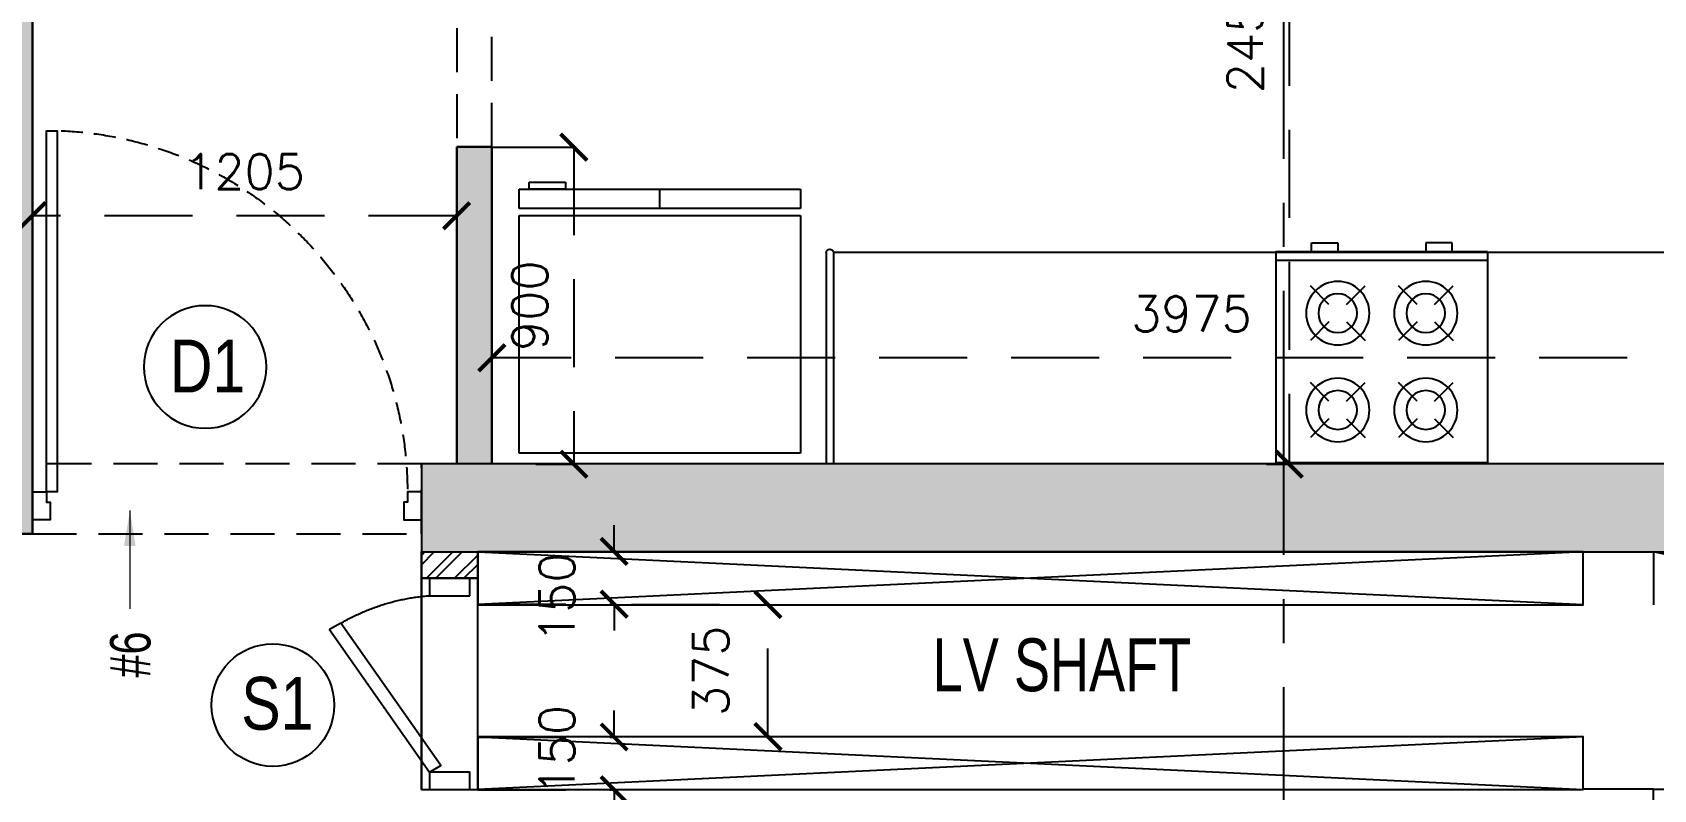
# Model space of a CAD drawing. Header units: millimetres. Extents: x 1180970 to 1231451, y -5737889 to -5695638.
# Drawn here: x 1206347 to 1210952, y -5711475 to -5709325 of the extents above; entities that cross this region are included whole.
import ezdxf
from ezdxf.enums import TextEntityAlignment as Align

# ---------------------------------------------------------------- set-up
doc = ezdxf.new("R2010")
doc.units = ezdxf.units.MM
doc.header["$LTSCALE"] = 1000
doc.header["$MEASUREMENT"] = 0
for name, pattern in [('2BHK-A - BACK$0$AUDIT_D_120904163729-0', [0]), ('2BHK-A - BACK$2$HIDDEN', [0.375, 0.25, -0.125]), ('AUDIT_D_120904163729-0', [0]), ('T8 - GROUND FLOOR CORE$0$HIDDEN', [0.375, 0.25, -0.125]), ('T8 - GROUND FLOOR CORE$0$HIDDEN2', [0.1875, 0.125, -0.0625]), ('T8 - GROUND FLOOR CORE$0$T10-TYPICAL FLOOR CORE$0$HIDDEN', [0.375, 0.25, -0.125]), ('T8(T9 IS SIMILAR) - GROUND FLOOR - DIMENSION & TEXTING$0$HIDDEN', [0.375, 0.25, -0.125]), ('T8_REFUGE COLUMNS$0$CENTER2', [1.125, 0.75, -0.125, 0.125, -0.125])]:
    doc.linetypes.add(name, pattern=pattern)
doc.layers.get('0').update_dxf_attribs({"linetype": 'AUDIT_D_120904163729-0'})
for name, color, linetype in [('2BHK-A - BACK$0$A-DOOR-FULL', 2, 'Continuous'), ('2BHK-A - BACK$0$A-HATCH -160', 251, '2BHK-A - BACK$0$AUDIT_D_120904163729-0'), ('2BHK-A - BACK$0$a-KIT FIX', 251, 'Continuous'), ('2BHK-A - BACK$1$CUT-OUT', 49, 'Continuous'), ('T8 - GROUND FLOOR CORE$0$A-DIMENSIONS', 2, 'T8 - GROUND FLOOR CORE$0$HIDDEN'), ('T8 - GROUND FLOOR CORE$0$A-DOOR', 1, 'Continuous'), ('T8 - GROUND FLOOR CORE$0$a-window-no', 125, 'Continuous'), ('T8 - GROUND FLOOR CORE$0$BEAM', 5, 'T8 - GROUND FLOOR CORE$0$HIDDEN'), ('T8 - GROUND FLOOR CORE$0$CUT-OUT', 49, 'Continuous'), ('T8 - GROUND FLOOR CORE$0$T10-TYPICAL FLOOR CORE$0$A-SLAB SUNK-AC LEDGES', 251, 'T8 - GROUND FLOOR CORE$0$T10-TYPICAL FLOOR CORE$0$HIDDEN'), ('T8 - GROUND FLOOR CORE$0$Typical floor plan-$0$$0$A2-TYPICAL$0$a-door', 1, 'Continuous'), ('T8(T9 IS SIMILAR) - GROUND FLOOR - DIMENSION & TEXTING$0$A-DIMENSIONS', 2, 'T8(T9 IS SIMILAR) - GROUND FLOOR - DIMENSION & TEXTING$0$HIDDEN'), ('T8(T9 IS SIMILAR) - GROUND FLOOR - DIMENSION & TEXTING$0$a-window-no', 125, 'Continuous'), ('T8_REFUGE COLUMNS$0$A-CENTERLINE', 193, 'T8_REFUGE COLUMNS$0$CENTER2'), ('T8_REFUGE COLUMNS$0$A-RCC COLS', 3, 'Continuous')]:
    doc.layers.add(name, color=color, linetype=linetype)
for name, color, linetype, lineweight in [('2BHK-A - BACK$1$A-WALL- 160', 6, 'Continuous', 30), ('T8 - GROUND FLOOR CORE$0$a-Text', 4, 'Continuous', 0), ('T8 - GROUND FLOOR CORE$0$A-WALL- 160', 6, 'Continuous', 30), ('T8 - GROUND FLOOR CORE$0$D&W', 8, 'Continuous', 25), ('T8(T9 IS SIMILAR) - GROUND FLOOR - DIMENSION & TEXTING$0$R0-18-10-2014-T1-1st Podium Floor Plan$0$Text', 2, 'Continuous', 0), ('T8(T9 IS SIMILAR) - GROUND FLOOR$0$D&W', 8, 'Continuous', 25)]:
    doc.layers.add(name, color=color, linetype=linetype, lineweight=lineweight)
doc.layers.add('T8_REFUGE COLUMNS$0$COL-HATCH', color=7, linetype='Continuous', lineweight=25, true_color=0xa3a3a3)
doc.styles.add('T8 - GROUND FLOOR CORE$0$ARIAL ARROW', font='swisscl.ttf')
doc.styles.add('T8 - GROUND FLOOR CORE$0$LODHA STANDERD', font='sanss___.ttf')
doc.styles.add('T8 - GROUND FLOOR CORE$0$Romans 1', font='romans.shx', dxfattribs={"height": 100})
doc.styles.add('T8(T9 IS SIMILAR) - GROUND FLOOR - DIMENSION & TEXTING$0$ARIAL ARROW', font='swisscl.ttf')
doc.styles.add('T8(T9 IS SIMILAR) - GROUND FLOOR - DIMENSION & TEXTING$0$LODHA STANDERD', font='sanss___.ttf')
doc.styles.add('T8(T9 IS SIMILAR) - GROUND FLOOR - DIMENSION & TEXTING$0$Romans 1', font='romans.shx', dxfattribs={"height": 100})
doc.styles.add('T8(T9 IS SIMILAR) - GROUND FLOOR - DIMENSION & TEXTING$0$Tahoma', font='tahoma.ttf')
doc.dimstyles.new('T8 - GROUND FLOOR CORE$0$ALPINE S', dxfattribs={"dimscale": 0, "dimtxt": 100, "dimasz": 75, "dimexe": 0, "dimexo": 0, "dimgap": 75, "dimtad": 1, "dimdec": 0, "dimzin": 0, "dimdsep": 46, "dimtxsty": 'T8 - GROUND FLOOR CORE$0$Romans 1', "dimblk": 'T8 - GROUND FLOOR CORE$0$_ArchTick', "dimcen": 0.09, "dimclrd": 256, "dimclre": 256, "dimclrt": 7, "dimadec": 0, "dimazin": 0, "dimtfac": 1, "dimtdec": 0, "dimtofl": 0, "dimtmove": 1, "dimatfit": 0, "dimldrblk": 'T8 - GROUND FLOOR CORE$0$_Open90', "dimfxl": 1, "dimtolj": 1, "dimtzin": 0, "dimarcsym": 0})
doc.dimstyles.new('T8(T9 IS SIMILAR) - GROUND FLOOR - DIMENSION & TEXTING$0$ALPINE S', dxfattribs={"dimscale": 0, "dimtxt": 100, "dimasz": 75, "dimexe": 0, "dimexo": 0, "dimgap": 75, "dimtad": 1, "dimdec": 0, "dimzin": 0, "dimdsep": 46, "dimtxsty": 'T8(T9 IS SIMILAR) - GROUND FLOOR - DIMENSION & TEXTING$0$Romans 1', "dimblk": 'T8(T9 IS SIMILAR) - GROUND FLOOR - DIMENSION & TEXTING$0$_ArchTick', "dimcen": 0.09, "dimclrd": 256, "dimclre": 256, "dimclrt": 7, "dimadec": 0, "dimazin": 0, "dimtfac": 1, "dimtdec": 0, "dimtofl": 0, "dimtmove": 1, "dimatfit": 0, "dimldrblk": 'T8(T9 IS SIMILAR) - GROUND FLOOR - DIMENSION & TEXTING$0$_Open90', "dimfxl": 1, "dimtolj": 1, "dimtzin": 0, "dimarcsym": 0})
doc.dimstyles.new('T8(T9 IS SIMILAR) - GROUND FLOOR - DIMENSION & TEXTING$0$SAMATA STD', dxfattribs={"dimtxt": 100, "dimasz": 50, "dimexe": 50, "dimexo": 50, "dimgap": 10, "dimtad": 0, "dimdec": 0, "dimrnd": 5, "dimzin": 0, "dimdsep": 46, "dimtxsty": 'T8(T9 IS SIMILAR) - GROUND FLOOR - DIMENSION & TEXTING$0$Tahoma', "dimblk": 'T8(T9 IS SIMILAR) - GROUND FLOOR - DIMENSION & TEXTING$0$_Origin2', "dimcen": -50, "dimdle": 50, "dimclrd": 7, "dimclre": 7, "dimclrt": 7, "dimadec": 0, "dimazin": 0, "dimtfac": 1, "dimtdec": 0, "dimtmove": 1, "dimatfit": 3, "dimfxl": 150, "dimtfill": 1, "dimtolj": 1, "dimtzin": 0, "dimlwd": -1, "dimlwe": -1, "dimarcsym": 0})

# ---------------------------------------------------------------- blocks, each defined once
blk = doc.blocks.new('*U131')
for points in [[(-40, 0), (0, 0), (0, 30), (10, 30), (10, 80), (-40, 80)], [(1065, 0), (1025, 0), (1025, 30), (1015, 30), (1015, 80), (1065, 80)], [(0, 0), (0, -1025), (30, -1025), (30, 0)]]:
    blk.add_lwpolyline(points, close=True)
at = {"color": 0, "linetype": 'ByBlock', "ltscale": 0.25}
blk.add_arc((-1.5, 0.6), 1026.5, 272.373, 359.9653, dxfattribs=at)
blk = doc.blocks.new('2BHK-A - BACK$0$RANGE-flat-1')
at = {"color": 0, "linetype": 'ByBlock'}
for p, q in [((-575, -600), (-575, 0)), ((-600, -100), (-625, -100)), ((-625, -100), (-625, -175)), ((-450, -150), (-502.8, -97.2)), ((-400, -150), (-347.2, -97.2)), ((-175, -150), (-227.8, -97.2)), ((-125, -150), (-72.2, -97.2)), ((-625, -175), (-600, -175)), ((-450, -200), (-502.8, -252.8)), ((-400, -200), (-347.2, -252.8)), ((-175, -200), (-227.8, -252.8)), ((-125, -200), (-72.2, -252.8)), ((-450, -400), (-502.8, -347.2)), ((-400, -400), (-347.2, -347.2)), ((-175, -400), (-227.8, -347.2)), ((-125, -400), (-72.2, -347.2)), ((-625, -425), (-600, -425)), ((-625, -500), (-625, -425)), ((-450, -450), (-502.8, -502.8)), ((-400, -450), (-347.2, -502.8)), ((-175, -450), (-227.8, -502.8)), ((-125, -450), (-72.2, -502.8)), ((-600, -500), (-625, -500))]:
    blk.add_line(p, q, dxfattribs=at)
blk.add_lwpolyline([(-600, -600), (0, -600), (0, 0), (-600, 0)], close=True, dxfattribs=at)
for centre, radius in [((-425, -175), 90), ((-150, -175), 90), ((-425, -175), 55), ((-150, -175), 55), ((-425, -425), 90), ((-150, -425), 90), ((-425, -425), 55), ((-150, -425), 55)]:
    blk.add_circle(centre, radius, dxfattribs=at)
blk = doc.blocks.new('2BHK-A - BACK$0$FRIDGE')
at = {"linetype": 'ByBlock'}
blk.add_line((-146171.8, 411873), (-146116.8, 411873), dxfattribs=at)
at = {"layer": '2BHK-A - BACK$0$a-KIT FIX'}
for p, q in [((-146866.2, 411473.3), (-146866.2, 412272.7)), ((-146866.2, 412272.7), (-146191.7, 412272.7)), ((-146191.7, 412272.7), (-146191.7, 411473.3)), ((-146171.8, 411473.3), (-146171.8, 412272.7)), ((-146171.8, 412272.7), (-146116.8, 412272.7)), ((-146116.8, 412272.7), (-146116.8, 411473.3)), ((-146116.8, 412140.6), (-146116.8, 412244)), ((-146116.8, 412244), (-146097.1, 412244)), ((-146097.1, 412244), (-146097.1, 412140.6)), ((-146097.1, 412140.6), (-146116.8, 412140.6)), ((-146191.7, 411473.3), (-146866.2, 411473.3)), ((-146116.8, 411473.3), (-146171.8, 411473.3))]:
    blk.add_line(p, q, dxfattribs=at)
blk = doc.blocks.new('2BHK-A - BACK')
at = {"layer": '2BHK-A - BACK$0$A-HATCH -160', "linetype": 'ByBlock'}
h = blk.add_hatch(dxfattribs=at)
h.set_pattern_fill('ZIGZAG', color=256, scale=250)
h.set_pattern_definition([(9e-15, (-0.22, 0.45), (31.25, 31.25), [31.25, -31.25]), (90, (31.03, 0.45), (-31.25, 31.25), [31.25, -31.25])])
h.paths.add_polyline_path([(1196642.1, -5706299.9), (1198342.2, -5706299.9), (1198342.2, -5706399.9), (1196642.1, -5706399.9)])
h.paths.add_polyline_path([(1199382.6, -5705299.9), (1199382.6, -5705199.9), (1201592.2, -5705199.9), (1201592.2, -5705299.9), (1200442.1, -5705299.9), (1200442.1, -5705399.9), (1200342.1, -5705399.9), (1200342.1, -5705299.9)])
h.paths.add_polyline_path([(1200442.1, -5706399.9), (1201341.8, -5706399.9), (1201341.8, -5706299.9), (1200442.1, -5706299.9)])
h.paths.add_polyline_path([(1202091.8, -5706299.9), (1202691.8, -5706299.9), (1202691.8, -5706399.9), (1202091.8, -5706399.9)])
h.paths.add_polyline_path([(1204892.1, -5708749.5), (1204992.1, -5708749.5), (1204992.1, -5707999.9), (1204892.1, -5707999.9)])
h.paths.add_polyline_path([(1204892.1, -5709649.5), (1204992.1, -5709649.5), (1204992.1, -5710549.5), (1204892.1, -5710549.5)])
h.paths.add_polyline_path([(1200142, -5708600.5), (1200257, -5708600.5), (1200257.1, -5708700.5), (1200042, -5708700.5), (1200042, -5708099.9), (1200142, -5708099.9)])
h.paths.add_polyline_path([(1202792.1, -5701189.9), (1203427.1, -5701189.9), (1203427.1, -5701089.9), (1202792.1, -5701089.9)])
h = blk.add_hatch(dxfattribs=at)
h.set_pattern_fill('HEX', color=256, scale=150)
h.set_pattern_definition([(9e-15, (-0.22, 0.45), (0, 32.47595264), [18.75, -37.5]), (120, (-0.22, 0.45), (-28.125, -16.23797632), [18.75, -37.5]), (60, (18.53, 0.45), (-28.125, 16.23797632), [18.75, -37.5])])
h.paths.add_polyline_path([(1206347.1, -5702324.3), (1206197.1, -5702324.3), (1206197.1, -5710748.8), (1206347.1, -5710748.8)])
at = {"layer": '2BHK-A - BACK$0$a-KIT FIX', "color": 1}
for p, q in [((1200917.1, -5709949.5), (1203922.1, -5709949.5)), ((1203922.1, -5709949.8), (1203922.1, -5710549.5)), ((1203942.1, -5709949.5), (1203942.1, -5710549.5)), ((1203942.1, -5709949.5), (1203942.1, -5709949.5)), ((1203942.1, -5709949.8), (1203942.1, -5710549.5))]:
    blk.add_line(p, q, dxfattribs=at)
blk.add_arc((1203932.1, -5709949.8), 10, 0, 180, dxfattribs=at)
at = {"layer": '2BHK-A - BACK$1$A-WALL- 160', "linetype": 'ByBlock'}
for p, q in [((1206197.1, -5702324.3), (1206197.1, -5710748.8)), ((1204892.1, -5710549.5), (1204892.1, -5709649.5)), ((1204892.1, -5709649.5), (1204992.1, -5709649.5)), ((1204992.1, -5710549.5), (1204992.1, -5709649.5))]:
    blk.add_line(p, q, dxfattribs=at)
blk.add_lwpolyline([(1206347.1, -5702324.3), (1206347.1, -5710748.8), (1206197.1, -5710748.8), (1206197.1, -5702324.3)], dxfattribs=at)
at = {"layer": '2BHK-A - BACK$1$CUT-OUT', "linetype": '2BHK-A - BACK$2$HIDDEN', "ltscale": 0.5}
for points in [[(1204992.1, -5709649.5), (1204892.1, -5709649.5), (1204892.1, -5708749.5), (1204992.1, -5708749.5)], [(1205092.1, -5710748.8), (1205092.1, -5710549.9), (1206197.1, -5710549.9), (1206197.1, -5710748.8)]]:
    blk.add_lwpolyline(points, close=True, dxfattribs=at)
at = {"layer": '2BHK-A - BACK$0$A-DOOR-FULL', "linetype": '2BHK-A - BACK$2$HIDDEN', "rotation": 180}
blk.add_blockref('*U131', (1206157.1, -5710628.8), dxfattribs=at)
at = {"layer": '2BHK-A - BACK$0$a-KIT FIX', "extrusion": (0, 0, -1), "zscale": -1, "rotation": 90}
blk.add_blockref('2BHK-A - BACK$0$FRIDGE', (-792542.1, -5563653), dxfattribs=at)
at = {"layer": '2BHK-A - BACK$0$a-KIT FIX', "extrusion": (0, 0, -1), "xscale": -1, "zscale": -1, "rotation": 90}
blk.add_blockref('2BHK-A - BACK$0$RANGE-flat-1', (-1202664.2, -5710546.8), dxfattribs=at)
blk = doc.blocks.new('T8_REFUGE COLUMNS')
at = {"layer": 'T8_REFUGE COLUMNS$0$COL-HATCH', "linetype": 'ByBlock'}
h = blk.add_hatch(color=256, dxfattribs=at)
h.dxf.hatch_style = 1
h.paths.add_polyline_path([(1207452.1, -5710799.9), (1211787.1, -5710799.9), (1211787.1, -5710549.9), (1207452.1, -5710549.9)])
at = {"layer": 'T8_REFUGE COLUMNS$0$A-CENTERLINE'}
blk.add_line((1209902.1, -5728808.5), (1209902.1, -5698573.6), dxfattribs=at)
at = {"layer": 'T8_REFUGE COLUMNS$0$A-RCC COLS', "linetype": 'ByBlock'}
blk.add_lwpolyline([(1207452.1, -5710799.9), (1211787.1, -5710799.9), (1211787.1, -5710549.9), (1207452.1, -5710549.9)], close=True, dxfattribs=at)
blk = doc.blocks.new('T8 - GROUND FLOOR CORE$0$gdx')
at = {"linetype": 'T8 - GROUND FLOOR CORE$0$HIDDEN2', "ltscale": 10}
blk.add_lwpolyline([(13990.9, 8157, 0.113319), (14200.1, 8092, 0.860704)], format="xyb", dxfattribs=at)
at = {"layer": 'T8 - GROUND FLOOR CORE$0$A-DOOR', "linetype": 'Continuous', "ltscale": 5}
blk.add_lwpolyline([(14200.1, 8509.4), (14227.4, 8494.1), (13990.9, 8157), (13963.7, 8172.3)], close=True, dxfattribs=at)
at = {"layer": 'T8 - GROUND FLOOR CORE$0$Typical floor plan-$0$$0$A2-TYPICAL$0$a-door', "color": 4}
for points in [[(14200.1, 8509.4), (14200.1, 8550.7), (14295.9, 8550.7), (14295.9, 8509.4)], [(14295.9, 8092), (14295.9, 8050.7), (14200.1, 8050.7), (14200.1, 8092)]]:
    blk.add_lwpolyline(points, close=True, dxfattribs=at)
blk = doc.blocks.new('T8 - GROUND FLOOR CORE$0$WINDOW TAG')
at = {"layer": 'T8 - GROUND FLOOR CORE$0$a-window-no'}
blk.add_circle((0, 0), 174.1, dxfattribs=at)
at = {"layer": 'T8 - GROUND FLOOR CORE$0$a-window-no', "style": 'T8 - GROUND FLOOR CORE$0$LODHA STANDERD'}
blk.add_attdef('WINDOW', text='', height=150, dxfattribs=at).set_placement((11.3, 2.8), align=Align.MIDDLE_CENTER)
blk = doc.blocks.new('T8 - GROUND FLOOR CORE$0$_ArchTick')
at = {"color": 0, "linetype": 'ByBlock', "const_width": 0.15}
blk.add_lwpolyline([(-0.5, -0.5), (0.5, 0.5)], dxfattribs=at)
blk = doc.blocks.new('*D231')
at = {"layer": 'T8 - GROUND FLOOR CORE$0$A-DIMENSIONS', "lineweight": -2, "transparency": 16777216}
for p, q in [((1207999.8, -5710798.4), (1207999.8, -5710723.4)), ((1207999.8, -5710948.3), (1207999.8, -5711023.3))]:
    blk.add_line(p, q, dxfattribs=at)
at = {"layer": 'T8 - GROUND FLOOR CORE$0$A-DIMENSIONS', "linetype": 'T8 - GROUND FLOOR CORE$0$HIDDEN', "lineweight": -2, "transparency": 16777216}
for p, q in [((1207612.2, -5710798.4), (1207999.8, -5710798.4)), ((1207612.2, -5710948.3), (1207999.8, -5710948.3))]:
    blk.add_line(p, q, dxfattribs=at)
at = {"layer": 'T8 - GROUND FLOOR CORE$0$A-DIMENSIONS', "linetype": 'ByBlock', "lineweight": -2, "transparency": 16777216, "xscale": 75, "yscale": 75, "zscale": 75}
for p, rotation in [((1207999.8, -5710798.4), 270), ((1207999.8, -5710948.3), 90)]:
    blk.add_blockref('T8 - GROUND FLOOR CORE$0$_ArchTick', p, dxfattribs=dict(at, rotation=rotation))
at = {"layer": 'T8 - GROUND FLOOR CORE$0$A-DIMENSIONS', "color": 7, "linetype": 'ByBlock', "transparency": 16777216, "insert": (1207837.3, -5710930), "char_height": 100, "attachment_point": 5, "rotation": 90, "style": 'T8 - GROUND FLOOR CORE$0$Romans 1'}
blk.add_mtext('\\A1;150', dxfattribs=at)
blk = doc.blocks.new('T8 - GROUND FLOOR CORE$0$_Open90')
at = {"color": 0, "linetype": 'ByBlock', "lineweight": -2}
for p, q in [((0, 0), (-1, 0)), ((-0.5, 0.5), (0, 0)), ((0, 0), (-0.5, -0.5))]:
    blk.add_line(p, q, dxfattribs=at)
blk = doc.blocks.new('*D232')
at = {"layer": 'T8 - GROUND FLOOR CORE$0$A-DIMENSIONS', "linetype": 'T8 - GROUND FLOOR CORE$0$HIDDEN', "lineweight": -2, "transparency": 16777216}
for p, q in [((1208049.1, -5710949.3), (1208436.7, -5710949.3)), ((1208049.1, -5711324.4), (1208436.7, -5711324.4))]:
    blk.add_line(p, q, dxfattribs=at)
at = {"layer": 'T8 - GROUND FLOOR CORE$0$A-DIMENSIONS', "lineweight": -2, "transparency": 16777216}
blk.add_line((1208436.7, -5711324.4), (1208436.7, -5710949.3), dxfattribs=at)
at = {"layer": 'T8 - GROUND FLOOR CORE$0$A-DIMENSIONS', "linetype": 'ByBlock', "lineweight": -2, "transparency": 16777216, "xscale": 75, "yscale": 75, "zscale": 75}
for p, rotation in [((1208436.7, -5710949.3), 90), ((1208436.7, -5711324.4), 270)]:
    blk.add_blockref('T8 - GROUND FLOOR CORE$0$_ArchTick', p, dxfattribs=dict(at, rotation=rotation))
at = {"layer": 'T8 - GROUND FLOOR CORE$0$A-DIMENSIONS', "color": 7, "linetype": 'ByBlock', "transparency": 16777216, "insert": (1208274.2, -5711137.3), "char_height": 100, "attachment_point": 5, "rotation": 90, "style": 'T8 - GROUND FLOOR CORE$0$Romans 1'}
blk.add_mtext('\\A1;375', dxfattribs=at)
blk = doc.blocks.new('*D233')
at = {"layer": 'T8 - GROUND FLOOR CORE$0$A-DIMENSIONS', "lineweight": -2, "transparency": 16777216}
for p, q in [((1207999.8, -5711325.4), (1207999.8, -5711250.4)), ((1207999.8, -5711475.3), (1207999.8, -5711550.3))]:
    blk.add_line(p, q, dxfattribs=at)
at = {"layer": 'T8 - GROUND FLOOR CORE$0$A-DIMENSIONS', "linetype": 'T8 - GROUND FLOOR CORE$0$HIDDEN', "lineweight": -2, "transparency": 16777216}
for p, q in [((1207612.2, -5711325.4), (1207999.8, -5711325.4)), ((1207612.2, -5711475.3), (1207999.8, -5711475.3))]:
    blk.add_line(p, q, dxfattribs=at)
at = {"layer": 'T8 - GROUND FLOOR CORE$0$A-DIMENSIONS', "linetype": 'ByBlock', "lineweight": -2, "transparency": 16777216, "xscale": 75, "yscale": 75, "zscale": 75}
for p, rotation in [((1207999.8, -5711325.4), 270), ((1207999.8, -5711475.3), 90)]:
    blk.add_blockref('T8 - GROUND FLOOR CORE$0$_ArchTick', p, dxfattribs=dict(at, rotation=rotation))
at = {"layer": 'T8 - GROUND FLOOR CORE$0$A-DIMENSIONS', "color": 7, "linetype": 'ByBlock', "transparency": 16777216, "insert": (1207837.3, -5711362.9), "char_height": 100, "attachment_point": 5, "rotation": 90, "style": 'T8 - GROUND FLOOR CORE$0$Romans 1'}
blk.add_mtext('\\A1;150', dxfattribs=at)
blk = doc.blocks.new('T8(T9 IS SIMILAR) - GROUND FLOOR - DIMENSION & TEXTING$0$_ArchTick')
at = {"color": 0, "linetype": 'ByBlock', "const_width": 0.15}
blk.add_lwpolyline([(-0.5, -0.5), (0.5, 0.5)], dxfattribs=at)
blk = doc.blocks.new('*D684')
at = {"layer": 'T8(T9 IS SIMILAR) - GROUND FLOOR - DIMENSION & TEXTING$0$A-DIMENSIONS', "linetype": 'T8(T9 IS SIMILAR) - GROUND FLOOR - DIMENSION & TEXTING$0$HIDDEN', "lineweight": -2, "transparency": 16777216}
for p, q in [((1206347.3, -5709776), (1206347.3, -5709845)), ((1207552.3, -5709776), (1207552.3, -5709845))]:
    blk.add_line(p, q, dxfattribs=at)
at = {"layer": 'T8(T9 IS SIMILAR) - GROUND FLOOR - DIMENSION & TEXTING$0$A-DIMENSIONS', "lineweight": -2, "transparency": 16777216}
blk.add_line((1207552.3, -5709845), (1206347.3, -5709845), dxfattribs=at)
at = {"layer": 'T8(T9 IS SIMILAR) - GROUND FLOOR - DIMENSION & TEXTING$0$A-DIMENSIONS', "linetype": 'ByBlock', "lineweight": -2, "transparency": 16777216, "xscale": 75, "yscale": 75, "zscale": 75, "rotation": 180}
blk.add_blockref('T8(T9 IS SIMILAR) - GROUND FLOOR - DIMENSION & TEXTING$0$_ArchTick', (1206347.3, -5709845), dxfattribs=at)
at = {"layer": 'T8(T9 IS SIMILAR) - GROUND FLOOR - DIMENSION & TEXTING$0$A-DIMENSIONS', "linetype": 'ByBlock', "lineweight": -2, "transparency": 16777216, "xscale": 75, "yscale": 75, "zscale": 75}
blk.add_blockref('T8(T9 IS SIMILAR) - GROUND FLOOR - DIMENSION & TEXTING$0$_ArchTick', (1207552.3, -5709845), dxfattribs=at)
at = {"layer": 'T8(T9 IS SIMILAR) - GROUND FLOOR - DIMENSION & TEXTING$0$A-DIMENSIONS', "color": 7, "linetype": 'ByBlock', "transparency": 16777216, "insert": (1206949.8, -5709720), "char_height": 100, "attachment_point": 5, "style": 'T8(T9 IS SIMILAR) - GROUND FLOOR - DIMENSION & TEXTING$0$Romans 1'}
blk.add_mtext('\\A1;1205', dxfattribs=at)
blk = doc.blocks.new('T8(T9 IS SIMILAR) - GROUND FLOOR - DIMENSION & TEXTING$0$_Open90')
at = {"color": 0, "linetype": 'ByBlock', "lineweight": -2}
for p, q in [((0, 0), (-1, 0)), ((-0.5, 0.5), (0, 0)), ((0, 0), (-0.5, -0.5))]:
    blk.add_line(p, q, dxfattribs=at)
blk = doc.blocks.new('*D685')
at = {"layer": 'T8(T9 IS SIMILAR) - GROUND FLOOR - DIMENSION & TEXTING$0$A-DIMENSIONS', "linetype": 'T8(T9 IS SIMILAR) - GROUND FLOOR - DIMENSION & TEXTING$0$HIDDEN', "lineweight": -2, "transparency": 16777216}
for p, q in [((1207652.5, -5709650.5), (1207885.3, -5709650.5)), ((1207777.6, -5710550.9), (1207885.3, -5710550.9))]:
    blk.add_line(p, q, dxfattribs=at)
at = {"layer": 'T8(T9 IS SIMILAR) - GROUND FLOOR - DIMENSION & TEXTING$0$A-DIMENSIONS', "lineweight": -2, "transparency": 16777216}
blk.add_line((1207885.3, -5709650.5), (1207885.3, -5710550.9), dxfattribs=at)
at = {"layer": 'T8(T9 IS SIMILAR) - GROUND FLOOR - DIMENSION & TEXTING$0$A-DIMENSIONS', "linetype": 'ByBlock', "lineweight": -2, "transparency": 16777216, "xscale": 75, "yscale": 75, "zscale": 75}
for p, rotation in [((1207885.3, -5709650.5), 90), ((1207885.3, -5710550.9), 270)]:
    blk.add_blockref('T8(T9 IS SIMILAR) - GROUND FLOOR - DIMENSION & TEXTING$0$_ArchTick', p, dxfattribs=dict(at, rotation=rotation))
at = {"layer": 'T8(T9 IS SIMILAR) - GROUND FLOOR - DIMENSION & TEXTING$0$A-DIMENSIONS', "color": 7, "linetype": 'ByBlock', "transparency": 16777216, "insert": (1207760.3, -5710100.7), "char_height": 100, "attachment_point": 5, "rotation": 90, "style": 'T8(T9 IS SIMILAR) - GROUND FLOOR - DIMENSION & TEXTING$0$Romans 1'}
blk.add_mtext('\\A1;900', dxfattribs=at)
blk = doc.blocks.new('*D687')
at = {"layer": 'T8(T9 IS SIMILAR) - GROUND FLOOR - DIMENSION & TEXTING$0$A-DIMENSIONS', "linetype": 'T8(T9 IS SIMILAR) - GROUND FLOOR - DIMENSION & TEXTING$0$HIDDEN', "lineweight": -2, "transparency": 16777216}
for p, q in [((1207652.3, -5710372.4), (1207652.3, -5710248.5)), ((1211627.3, -5710372.4), (1211627.3, -5710248.5))]:
    blk.add_line(p, q, dxfattribs=at)
at = {"layer": 'T8(T9 IS SIMILAR) - GROUND FLOOR - DIMENSION & TEXTING$0$A-DIMENSIONS', "lineweight": -2, "transparency": 16777216}
blk.add_line((1211627.3, -5710248.5), (1207652.3, -5710248.5), dxfattribs=at)
at = {"layer": 'T8(T9 IS SIMILAR) - GROUND FLOOR - DIMENSION & TEXTING$0$A-DIMENSIONS', "linetype": 'ByBlock', "lineweight": -2, "transparency": 16777216, "xscale": 75, "yscale": 75, "zscale": 75, "rotation": 180}
blk.add_blockref('T8(T9 IS SIMILAR) - GROUND FLOOR - DIMENSION & TEXTING$0$_ArchTick', (1207652.3, -5710248.5), dxfattribs=at)
at = {"layer": 'T8(T9 IS SIMILAR) - GROUND FLOOR - DIMENSION & TEXTING$0$A-DIMENSIONS', "linetype": 'ByBlock', "lineweight": -2, "transparency": 16777216, "xscale": 75, "yscale": 75, "zscale": 75}
blk.add_blockref('T8(T9 IS SIMILAR) - GROUND FLOOR - DIMENSION & TEXTING$0$_ArchTick', (1211627.3, -5710248.5), dxfattribs=at)
at = {"layer": 'T8(T9 IS SIMILAR) - GROUND FLOOR - DIMENSION & TEXTING$0$A-DIMENSIONS', "color": 7, "linetype": 'ByBlock', "transparency": 16777216, "insert": (1209639.8, -5710123.5), "char_height": 100, "attachment_point": 5, "style": 'T8(T9 IS SIMILAR) - GROUND FLOOR - DIMENSION & TEXTING$0$Romans 1'}
blk.add_mtext('\\A1;3975', dxfattribs=at)
blk = doc.blocks.new('*D689')
at = {"layer": 'T8(T9 IS SIMILAR) - GROUND FLOOR - DIMENSION & TEXTING$0$A-DIMENSIONS', "linetype": 'T8(T9 IS SIMILAR) - GROUND FLOOR - DIMENSION & TEXTING$0$HIDDEN', "lineweight": -2, "transparency": 16777216}
for p, q in [((1209852.6, -5708100.9), (1209917.5, -5708100.9)), ((1209852.6, -5710550.9), (1209917.5, -5710550.9))]:
    blk.add_line(p, q, dxfattribs=at)
at = {"layer": 'T8(T9 IS SIMILAR) - GROUND FLOOR - DIMENSION & TEXTING$0$A-DIMENSIONS', "lineweight": -2, "transparency": 16777216}
blk.add_line((1209917.5, -5708100.9), (1209917.5, -5710550.9), dxfattribs=at)
at = {"layer": 'T8(T9 IS SIMILAR) - GROUND FLOOR - DIMENSION & TEXTING$0$A-DIMENSIONS', "linetype": 'ByBlock', "lineweight": -2, "transparency": 16777216, "xscale": 75, "yscale": 75, "zscale": 75}
for p, rotation in [((1209917.5, -5708100.9), 90), ((1209917.5, -5710550.9), 270)]:
    blk.add_blockref('T8(T9 IS SIMILAR) - GROUND FLOOR - DIMENSION & TEXTING$0$_ArchTick', p, dxfattribs=dict(at, rotation=rotation))
at = {"layer": 'T8(T9 IS SIMILAR) - GROUND FLOOR - DIMENSION & TEXTING$0$A-DIMENSIONS', "color": 7, "linetype": 'ByBlock', "transparency": 16777216, "insert": (1209792.5, -5709325.9), "char_height": 100, "attachment_point": 5, "rotation": 90, "style": 'T8(T9 IS SIMILAR) - GROUND FLOOR - DIMENSION & TEXTING$0$Romans 1'}
blk.add_mtext('\\A1;2450', dxfattribs=at)
blk = doc.blocks.new('T8(T9 IS SIMILAR) - GROUND FLOOR - DIMENSION & TEXTING$0$WINDOW TAG')
at = {"layer": 'T8(T9 IS SIMILAR) - GROUND FLOOR - DIMENSION & TEXTING$0$a-window-no'}
blk.add_circle((0, 0), 174.1, dxfattribs=at)
at = {"layer": 'T8(T9 IS SIMILAR) - GROUND FLOOR - DIMENSION & TEXTING$0$a-window-no', "style": 'T8(T9 IS SIMILAR) - GROUND FLOOR - DIMENSION & TEXTING$0$LODHA STANDERD'}
blk.add_attdef('WINDOW', text='', height=150, dxfattribs=at).set_placement((11.3, 2.8), align=Align.MIDDLE_CENTER)
blk = doc.blocks.new('T8(T9 IS SIMILAR) - GROUND FLOOR - DIMENSION & TEXTING$0$_Origin2')
at = {"color": 0, "linetype": 'ByBlock', "lineweight": -2}
blk.add_line((-0.5, 0), (-1, 0), dxfattribs=at)
for radius in [0.5, 0.25]:
    blk.add_circle((0, 0), radius, dxfattribs=at)
blk = doc.blocks.new('T8 - GROUND FLOOR CORE')
at = {"layer": 'T8 - GROUND FLOOR CORE$0$T10-TYPICAL FLOOR CORE$0$A-SLAB SUNK-AC LEDGES', "linetype": 'ByBlock'}
h = blk.add_hatch(dxfattribs=at)
h.set_pattern_fill('ANSI32', color=256, scale=150)
h.paths.add_polyline_path([(1207452.2, -5710799.6), (1207612.2, -5710799.6), (1207612.2, -5710874.5), (1207452.2, -5710874.5)])
at = {"layer": 'T8 - GROUND FLOOR CORE$0$A-WALL- 160', "linetype": 'ByBlock'}
for p, q in [((1207452.2, -5710799.6), (1207452.2, -5710874.5)), ((1207612.2, -5710799.6), (1207612.2, -5710874.5)), ((1207452.2, -5710874.5), (1207612.2, -5710874.5))]:
    blk.add_line(p, q, dxfattribs=at)
at = {"layer": 'T8 - GROUND FLOOR CORE$0$BEAM', "linetype": 'ByBlock'}
for p, q in [((1207452.3, -5711474), (1207452.2, -5710799.9)), ((1207612.3, -5711474), (1207612.2, -5710799.6))]:
    blk.add_line(p, q, dxfattribs=at)
at = {"layer": 'T8 - GROUND FLOOR CORE$0$CUT-OUT'}
for p, q in [((1207612.3, -5710799.6), (1210752.4, -5710949.1)), ((1210752.4, -5710799.6), (1207612.3, -5710949.1)), ((1210752.4, -5710949.6), (1210752.4, -5710799.6)), ((1210752.4, -5710799.6), (1210952.4, -5710799.6)), ((1210752.4, -5710949.6, 0), (1210752.4, -5710799.6)), ((1210752.4, -5710949.6, 0), (1210752.4, -5710799.6)), ((1211662.4, -5710949.8, 0), (1210952.1, -5710799.9)), ((1210952.4, -5710799.6), (1210952.4, -5710949.6)), ((1207612.3, -5711324.5), (1210752.4, -5711474)), ((1210752.4, -5711324.5), (1207612.3, -5711474)), ((1210752.4, -5711474, 0), (1210752.4, -5711324.5, 0)), ((1210752.4, -5711474, 0), (1210752.4, -5711324.5, 0)), ((1210752.4, -5711473.6), (1210752.4, -5711324.5)), ((1210952.4, -5711473.6), (1210752.4, -5711473.6))]:
    blk.add_line(p, q, dxfattribs=at)
at = {"layer": 'T8 - GROUND FLOOR CORE$0$CUT-OUT', "linetype": 'ByBlock'}
for points in [[(1207612.2, -5710949.6), (1210752.4, -5710949.6), (1210752.4, -5710799.6), (1207612.2, -5710799.6)], [(1207612.2, -5711474.5), (1210752.4, -5711474.5), (1210752.4, -5711324.5), (1207612.2, -5711324.5)], [(1210952.4, -5711473.6), (1211102.4, -5711473.6), (1211102.4, -5713713.9), (1210952.4, -5713713.9)]]:
    blk.add_lwpolyline(points, close=True, dxfattribs=at)
at = {"layer": 'T8 - GROUND FLOOR CORE$0$D&W', "linetype": 'ByBlock'}
blk.add_lwpolyline([(1207452.3, -5710874.5), (1207452.1, -5711474.5), (1207612.2, -5711474.5), (1207612.2, -5710874.5)], close=True, dxfattribs=at)
at = {"xscale": -1.199999827970114, "yscale": 1.199999827970114, "zscale": 1.199999827970114, "rotation": 180}
blk.add_blockref('T8 - GROUND FLOOR CORE$0$gdx', (1190434.7, -5701213.7), dxfattribs=at)
at = {"layer": 'T8 - GROUND FLOOR CORE$0$a-window-no'}
ref = blk.add_blockref('T8 - GROUND FLOOR CORE$0$WINDOW TAG', (1207030.4, -5711234.7), dxfattribs=at)
ref.add_attrib('WINDOW', 'S1', dxfattribs={"height": 150, "style": 'T8 - GROUND FLOOR CORE$0$LODHA STANDERD', "width": 0.8}).set_placement((1207043.1, -5711229.7), align=Align.MIDDLE_CENTER)
at = {"layer": 'T8 - GROUND FLOOR CORE$0$a-Text', "linetype": 'ByBlock', "insert": (1208355.4, -5711197.6), "char_height": 150, "width": 1803.471, "attachment_point": 7, "style": 'T8 - GROUND FLOOR CORE$0$ARIAL ARROW'}
blk.add_mtext('\\pi549.14706;LV SHAFT', dxfattribs=at)
at = {"layer": 'T8 - GROUND FLOOR CORE$0$A-DIMENSIONS', "linetype": 'ByBlock'}
for base, p1, p2, angle, picture, middle in [((1207999.8, -5710948.3, 0), (1207612.2, -5710798.4, 0), (1207612.2, -5710948.3, 0), 90, '*D231', (1207962.3, -5710930, 0)), ((1208436.7, -5710949.3, 0), (1208049.1, -5711324.4, 0), (1208049.1, -5710949.3, 0), 270, '*D232', (1208399.2, -5711137.3, 0)), ((1207999.8, -5711325.4, 0), (1207612.2, -5711475.3, 0), (1207612.2, -5711325.4, 0), 270, '*D233', (1207962.3, -5711362.9, 0))]:
    dim = blk.add_linear_dim(base=base, p1=p1, p2=p2, angle=angle, dimstyle='T8 - GROUND FLOOR CORE$0$ALPINE S', override={"dimscale": 1, "dimfxl": 5, "dimarcsym": 1}, dxfattribs=at)
    dim.commit()
    dim.dimension.update_dxf_attribs({"geometry": picture, "text_midpoint": middle, "dimtype": 128})
blk = doc.blocks.new('T8(T9 IS SIMILAR) - GROUND FLOOR')
at = {"layer": 'T8(T9 IS SIMILAR) - GROUND FLOOR$0$D&W', "linetype": 'ByBlock'}
for name in ['T8_REFUGE COLUMNS', 'T8 - GROUND FLOOR CORE']:
    blk.add_blockref(name, (0, 0), dxfattribs=at)
at = {"layer": 'T8(T9 IS SIMILAR) - GROUND FLOOR$0$D&W', "linetype": 'ByBlock', "xscale": -1}
blk.add_blockref('2BHK-A - BACK', (2412544.6, 0), dxfattribs=at)
blk = doc.blocks.new('T8(T9 IS SIMILAR) - GROUND FLOOR - DIMENSION & TEXTING')
at = {"layer": 'T8(T9 IS SIMILAR) - GROUND FLOOR - DIMENSION & TEXTING$0$a-window-no'}
ref = blk.add_blockref('T8(T9 IS SIMILAR) - GROUND FLOOR - DIMENSION & TEXTING$0$WINDOW TAG', (1206837.9, -5710274.6, 1.1), dxfattribs=dict(at, xscale=-1))
ref.add_attrib('WINDOW', 'D1', dxfattribs={"height": 150, "style": 'T8(T9 IS SIMILAR) - GROUND FLOOR - DIMENSION & TEXTING$0$LODHA STANDERD', "width": 0.8}).set_placement((1206844.8, -5710271.8, 1.1), align=Align.MIDDLE_CENTER)
at = {"layer": 'T8(T9 IS SIMILAR) - GROUND FLOOR - DIMENSION & TEXTING$0$R0-18-10-2014-T1-1st Podium Floor Plan$0$Text', "insert": (1206567.9, -5711156.6), "char_height": 114.75, "width": 251.09, "attachment_point": 1, "rotation": 90, "style": 'T8(T9 IS SIMILAR) - GROUND FLOOR - DIMENSION & TEXTING$0$ARIAL ARROW'}
blk.add_mtext('#6', dxfattribs=at)
at = {"layer": 'T8(T9 IS SIMILAR) - GROUND FLOOR - DIMENSION & TEXTING$0$A-DIMENSIONS', "linetype": 'ByBlock'}
for base, p1, p2, angle, picture, middle in [((1209917.5, -5710550.9), (1209852.6, -5708100.9), (1209852.6, -5710550.9), 270, '*D689', (1209792.5, -5709325.9)), ((1207885.3, -5710550.9), (1207652.5, -5709650.5), (1207777.6, -5710550.9), 270, '*D685', (1207760.3, -5710100.7)), ((1206347.3, -5709845), (1207552.3, -5709776), (1206347.3, -5709776), 180, '*D684', (1206949.8, -5709720)), ((1207652.3, -5710248.5), (1211627.3, -5710372.4), (1207652.3, -5710372.4), 180, '*D687', (1209639.8, -5710123.5))]:
    dim = blk.add_linear_dim(base=base, p1=p1, p2=p2, angle=angle, dimstyle='T8(T9 IS SIMILAR) - GROUND FLOOR - DIMENSION & TEXTING$0$ALPINE S', override={"dimscale": 1, "dimfxl": 5, "dimarcsym": 1}, dxfattribs=at)
    dim.commit()
    dim.dimension.update_dxf_attribs({"geometry": picture, "text_midpoint": middle})
at = {"layer": 'T8(T9 IS SIMILAR) - GROUND FLOOR - DIMENSION & TEXTING$0$R0-18-10-2014-T1-1st Podium Floor Plan$0$Text'}
blk.add_leader([(1206624.1, -5710682.6, 0.7), (1206624, -5710932.7, 0.7), (1206624.1, -5710961.5, 0.7)], dimstyle='T8(T9 IS SIMILAR) - GROUND FLOOR - DIMENSION & TEXTING$0$SAMATA STD', override={"dimasz": 100, "dimclrd": 2, "dimfxlon": 1, "dimarcsym": 1}, dxfattribs=at)

msp = doc.modelspace()

# ---------------------------------------------------------------- block references
at = {"linetype": 'ByBlock'}
msp.add_blockref('T8(T9 IS SIMILAR) - GROUND FLOOR', (0, 0), dxfattribs=at)

# ---------------------------------------------------------------- next in the draw order: block references
msp.add_blockref('T8(T9 IS SIMILAR) - GROUND FLOOR - DIMENSION & TEXTING', (0, 0), dxfattribs=at)

doc.saveas('drawing.dxf')
